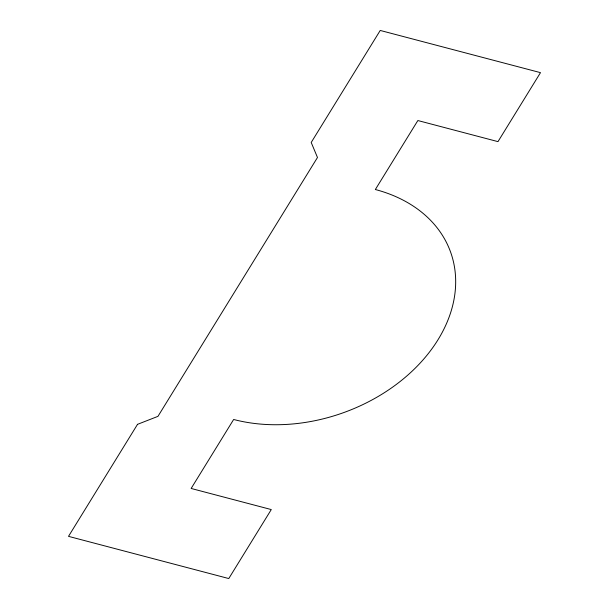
<?xml version="1.0" encoding="UTF-8"?>
<svg xmlns="http://www.w3.org/2000/svg" width="609" height="609" viewBox="0 0 609 609"><rect width="100%" height="100%" fill="white"/><g stroke="black" fill="none" stroke-linecap="round" stroke-linejoin="round"><path stroke-width="0.91" d="M137.527 424.336L68.505 536.354L228.771 578.55L271.279 509.566L191.142 488.464L233.65 419.479A155.211 114.987 -19.7 0 0 438.054 339.662A155.211 114.987 -19.7 0 0 375.35 189.521L417.858 120.536L497.987 141.631L540.495 72.646L380.229 30.45L311.207 142.468L317.479 157.487L157.967 416.35L137.527 424.336"/></g></svg>
